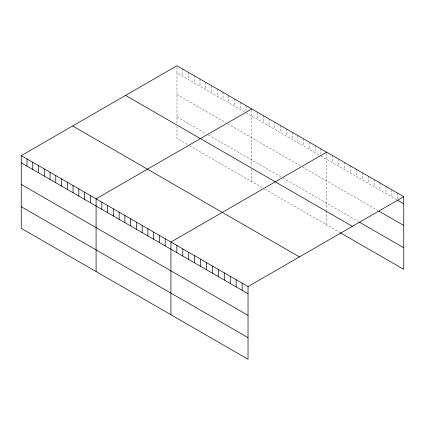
<?xml version="1.0" encoding="UTF-8"?>
<svg xmlns="http://www.w3.org/2000/svg" width="425" height="425" viewBox="0 0 425 425"><rect width="100%" height="100%" fill="white"/><g stroke="black" fill="none" stroke-linecap="round" stroke-linejoin="round"><path stroke-width="0.32" stroke-dasharray="2.12 1.59" d="M176.965 67.038L176.965 72.909L244.997 112.189M246.043 112.795L320.36 155.699M320.886 156.002L396.743 199.798M176.965 94.531L225.633 122.634M227.726 123.84L302.042 166.743M302.568 167.046L377.868 210.524M176.965 116.806L205.748 133.429M208.362 134.938L282.678 177.841M283.204 178.144L358.456 221.59M187.43 144.473L176.965 138.428L176.965 126.416M189.523 145.679L262.793 187.983M264.887 189.194L339.586 232.316M397.821 193.248L397.821 199.113M391.887 189.821L391.887 196.993M385.958 186.394L385.958 193.572M380.024 182.973L380.024 190.145M374.096 179.547L374.096 186.718M368.162 176.125L368.162 183.297M362.233 172.699L362.233 179.871M356.299 169.272L356.299 176.449M350.37 165.851L350.37 173.023M344.436 162.424L344.436 169.596M338.507 159.003L338.507 166.175M332.573 155.577L332.573 162.748M326.644 153.457L326.644 210.433M326.644 211.034L326.644 224.846M320.886 148.83L320.886 154.047M315.127 145.504L315.127 152.676M309.373 142.184L309.373 149.356M303.615 138.858L303.615 146.03M297.856 135.532L297.856 142.704M292.103 132.212L292.103 139.384M286.344 128.887L286.344 136.058M280.585 125.561L280.585 132.738M274.832 122.241L274.832 129.412M269.073 118.915L269.073 126.087M263.314 115.589L263.314 122.767M257.561 112.269L257.561 119.441M251.802 110.25L251.802 166.621M251.802 169.028L251.802 181.64M246.043 105.618L246.043 110.835M240.29 102.297L240.29 109.469M234.531 98.972L234.531 106.144M228.772 95.652L228.772 102.823M223.019 92.326L223.019 99.498M217.26 89L217.26 96.172M211.507 85.68L211.507 92.852M205.748 82.354L205.748 89.526M199.989 79.029L199.989 86.206M194.236 75.708L194.236 82.88M188.477 72.383L188.477 79.555M182.718 69.057L182.718 76.234M176.965 72.909L176.965 124.015"/><path stroke-width="0.64" d="M21.25 155.635L248.035 286.572L248.035 359.263L21.25 228.331L21.25 155.635L176.965 65.737L403.75 196.669L403.75 269.365L340.122 232.629M251.802 108.943L96.087 198.842L96.087 271.538M326.644 152.15L170.93 242.053L170.93 314.744M248.035 286.572L403.75 196.669M397.821 200.419L403.75 203.841M378.946 211.145L403.75 225.462M359.534 222.217L403.75 247.743M125.577 95.402L352.362 226.339M72.638 125.97L299.423 256.902M21.25 162.807L248.035 293.744M21.25 184.429L248.035 315.366M21.25 206.709L248.035 337.641M242.107 283.146L242.107 290.317M236.173 279.719L236.173 286.896M230.244 276.298L230.244 283.47M224.31 272.871L224.31 280.043M218.381 269.45L218.381 276.622M212.447 266.023L212.447 273.195M206.518 262.597L206.518 269.774M200.584 259.176L200.584 266.348M194.655 255.749L194.655 262.921M188.721 252.328L188.721 259.5M182.792 248.901L182.792 256.073M176.858 245.475L176.858 252.652M165.171 238.728L165.171 245.9M159.417 235.407L159.417 242.579M153.659 232.082L153.659 239.254M147.9 228.756L147.9 235.928M142.147 225.436L142.147 232.608M136.388 222.11L136.388 229.282M130.629 218.785L130.629 225.957M124.876 215.464L124.876 222.636M119.117 212.139L119.117 219.311M113.358 208.813L113.358 215.99M107.605 205.493L107.605 212.665M101.846 202.167L101.846 209.339M90.334 195.521L90.334 202.693M84.575 192.196L84.575 199.367M78.822 188.875L78.822 196.047M73.063 185.55L73.063 192.722M67.304 182.224L67.304 189.396M61.551 178.904L61.551 186.076M55.792 175.578L55.792 182.75M50.033 172.252L50.033 179.43M44.28 168.932L44.28 176.104M38.521 165.607L38.521 172.778M32.762 162.281L32.762 169.458M27.009 158.961L27.009 166.133"/></g></svg>
